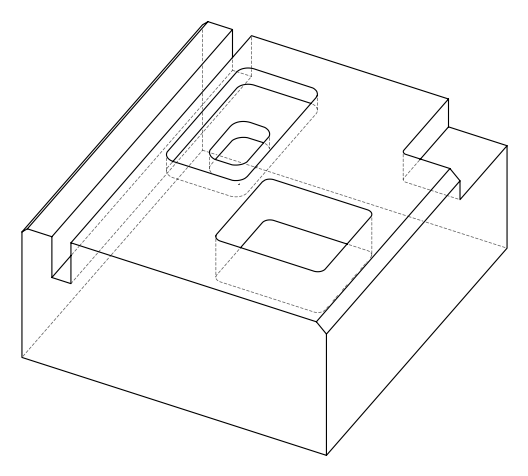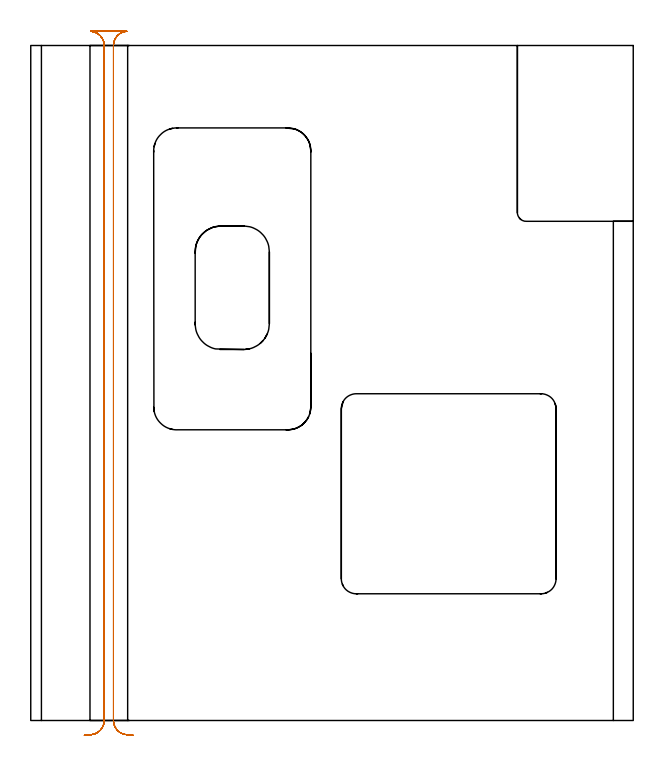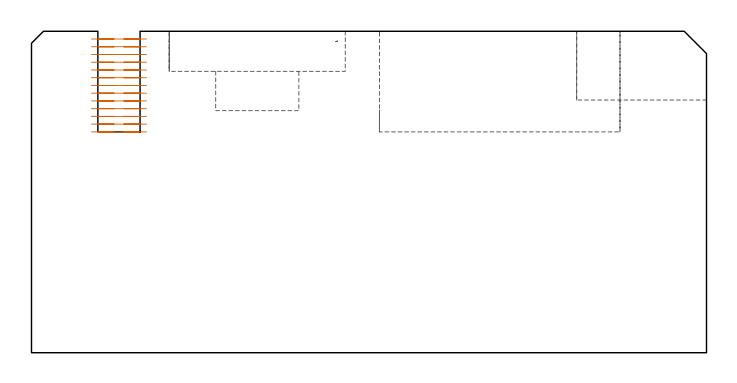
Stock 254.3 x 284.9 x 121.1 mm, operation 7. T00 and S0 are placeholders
(PLAN: 7 operations, 4 tool changes, 94.1 min)
(1 AREA_MILL | FG_CHAMFER_SURFACE | UGT0205_001 | 5.29 min | 7620 mm3)
(2 AREA_MILL_1 | FG_CHAMFER_SURFACE_1 | UGT0205_001 | 4.73 min | 2889 mm3)
(3 MILL_CORNER_NOTCH_RECTANGULAR | CORNER_NOTCH_RECTANGULAR | NXT0201_008 | Follow Part, ap 1.5, ae 75% | 37.78 min | 93721 mm3)
(4 MILL_RECTANGULAR_POCKET | POCKET_RECTANGULAR_STRAIGHT | NXT0201_011 | Follow Part, ap 3, ae 75% | 22.73 min | 288575 mm3)
(5 MILL_RECTANGULAR_POCKET_1 | POCKET_RECTANGULAR_STRAIGHT_1 | UGT0201_100 | Follow Part, ap 4.5, ae 75% | 5.88 min | 126354 mm3)
(6 MILL_RECTANGULAR_POCKET_2 | POCKET_RECTANGULAR_STRAIGHT_2 | UGT0201_100 | Follow Part, ap 4.5, ae 75% | 1.2 min | 22605 mm3)
(7 MILL_RECTANGULAR_SLOT | SLOT_RECTANGULAR | NXT0201_011 | Follow Part, ap 3, ae 75% | 16.48 min | 171676 mm3)
(TOOL UGT0205_001 | Chamfer Mill 20 x 3 x 45 deg. | D20 FL50 Z2)
(TOOL NXT0201_008 | ENDMILL 6mm [2P460-0600-NA 1630] | D6 FL26 Z6)
(TOOL NXT0201_011 | ENDMILL 12mm [2P460-1200-NA 1630] | D12 FL38 Z6)
(TOOL UGT0201_100 | End Mill 18 mm | D18 FL22 Z2)
(OP 7 MILL_RECTANGULAR_SLOT)
G17 G21 G94 G90
T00 M6
G54
G17 G0 G90 X43.286 Y-6.27 S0 M3
G43 Z131.1 H1
Z118.185
G94 G1 X40.301 Y-5.97 F250.
G2 X34.9 Y0. R6. F500.
G1 Y284.9
G2 X40.554 Y290.89 R6.
G1 Y290.9
X25.346
Y290.89
G2 X31. Y284.9 R6.
G1 Y0.
G2 X25.599 Y-5.97 R6.
G1 X22.614 Y-6.27 F250.
G0 X43.286 Z115.269
G1 X40.301 Y-5.97
G2 X34.9 Y0. R6. F500.
G1 Y284.9
G2 X40.554 Y290.89 R6.
G1 X25.346
G2 X31. Y284.9 R6.
G1 Y0.
G2 X25.599 Y-5.97 R6.
G1 X22.614 Y-6.27 F250.
G0 X43.286 Z112.354
G1 X40.301 Y-5.97
G2 X34.9 Y0. R6. F500.
G1 Y284.9
G2 X40.554 Y290.89 R6.
G1 X25.346
G2 X31. Y284.9 R6.
G1 Y0.
G2 X25.599 Y-5.97 R6.
G1 X22.614 Y-6.27 F250.
G0 X43.286 Z109.438
G1 X40.301 Y-5.97
G2 X34.9 Y0. R6. F500.
G1 Y284.9
G2 X40.554 Y290.89 R6.
G1 X25.346
G2 X31. Y284.9 R6.
G1 Y0.
G2 X25.599 Y-5.97 R6.
G1 X22.614 Y-6.27 F250.
G0 X43.286 Z106.523
G1 X40.301 Y-5.97
G2 X34.9 Y0. R6. F500.
G1 Y284.9
G2 X40.554 Y290.89 R6.
G1 X25.346
G2 X31. Y284.9 R6.
G1 Y0.
G2 X25.599 Y-5.97 R6.
G1 X22.614 Y-6.27 F250.
G0 X43.286 Z103.608
G1 X40.301 Y-5.97
G2 X34.9 Y0. R6. F500.
G1 Y284.9
G2 X40.554 Y290.89 R6.
G1 X25.346
G2 X31. Y284.9 R6.
G1 Y0.
G2 X25.599 Y-5.97 R6.
G1 X22.614 Y-6.27 F250.
G0 X43.286 Z100.692
G1 X40.301 Y-5.97
G2 X34.9 Y0. R6. F500.
G1 Y284.9
G2 X40.554 Y290.89 R6.
G1 X25.346
G2 X31. Y284.9 R6.
G1 Y0.
G2 X25.599 Y-5.97 R6.
G1 X22.614 Y-6.27 F250.
G0 X43.286 Z97.777
G1 X40.301 Y-5.97
G2 X34.9 Y0. R6. F500.
G1 Y284.9
G2 X40.554 Y290.89 R6.
G1 X25.346
G2 X31. Y284.9 R6.
G1 Y0.
G2 X25.599 Y-5.97 R6.
G1 X22.614 Y-6.27 F250.
G0 X43.286 Z94.862
G1 X40.301 Y-5.97
G2 X34.9 Y0. R6. F500.
G1 Y284.9
G2 X40.554 Y290.89 R6.
G1 Y290.9
X25.346
Y290.89
G2 X31. Y284.9 R6.
G1 Y0.
G2 X25.599 Y-5.97 R6.
G1 X22.614 Y-6.27 F250.
G0 X43.286 Z91.946
G1 X40.301 Y-5.97
G2 X34.9 Y0. R6. F500.
G1 Y284.9
G2 X40.554 Y290.89 R6.
G1 Y290.9
X25.346
Y290.89
G2 X31. Y284.9 R6.
G1 Y0.
G2 X25.599 Y-5.97 R6.
G1 X22.614 Y-6.27 F250.
G0 X43.286 Z89.031
G1 X40.301 Y-5.97
G2 X34.9 Y0. R6. F500.
G1 Y284.9
G2 X40.554 Y290.89 R6.
G1 Y290.9
X25.346
Y290.89
G2 X31. Y284.9 R6.
G1 Y0.
G2 X25.599 Y-5.97 R6.
G1 X22.614 Y-6.27 F250.
G0 X43.286 Z86.115
G1 X40.301 Y-5.97
G2 X34.9 Y0. R6. F500.
G1 Y284.9
G2 X40.554 Y290.89 R6.
G1 Y290.9
X25.346
Y290.89
G2 X31. Y284.9 R6.
G1 Y0.
G2 X25.599 Y-5.97 R6.
G1 X22.614 Y-6.27 F250.
G0 X43.286 Z83.2
G1 X40.301 Y-5.97
G2 X34.9 Y0. R6. F500.
G1 Y284.9
G2 X40.554 Y290.89 R6.
G1 Y290.9
X25.346
Y290.89
G2 X31. Y284.9 R6.
G1 Y0.
G2 X25.599 Y-5.97 R6.
G1 X22.614 Y-6.27 F250.
G0 Z131.1
M5
M2
